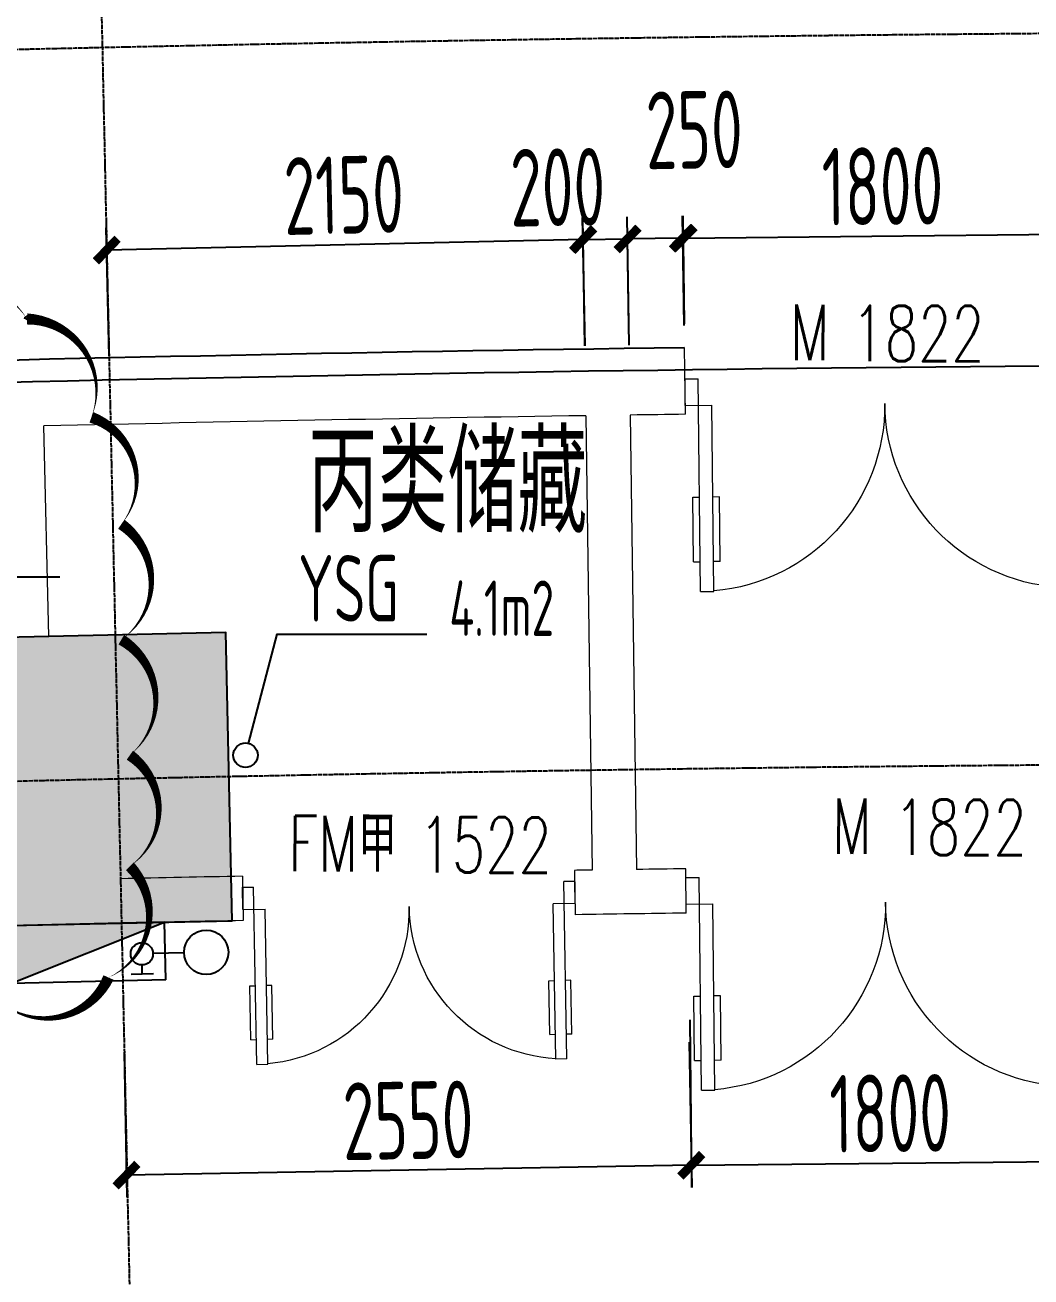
# Model space of a CAD drawing. Header units: millimetres. Extents: x 11515858 to 24947533, y -12764720 to -6305528.
# Drawn here: x 11771709 to 11776249, y -6395697 to -6390050 of the extents above; entities that cross this region are included whole.
import ezdxf
from ezdxf.enums import TextEntityAlignment as Align

# ---------------------------------------------------------------- set-up
doc = ezdxf.new("R2010")
doc.units = ezdxf.units.MM
doc.header["$LTSCALE"] = 10
for name, pattern in [('A2-RG-AXIS$0$CENTER', [2, 1.25, -0.25, 0.25, -0.25]), ('A2-RG-AXIS$0$DOTE', [2.4200000000000004, 2, -0.2, 0.02, -0.2]), ('A2-RI-F3$0$HIDDEN', [0.375, 0.25, -0.125])]:
    doc.linetypes.add(name, pattern=pattern)
for name, color, linetype in [('A2-RB-F3$0$$34$A-DIMS-100', 1, 'Continuous'), ('A2-RD-F3$0$an-door', 2, 'Continuous'), ('A2-RG-AXIS$0$A-GRID', 1, 'A2-RG-AXIS$0$CENTER'), ('A2-RI-F3$0$$2$A-SYMB', 4, 'Continuous'), ('A2-RI-F3$0$0P-FE-FH-P', 41, 'A2-RI-F3$0$YJdef_FE-FH_LINE_F'), ('A2-RI-F3$0$0P-FE-FH-V', 141, 'Continuous'), ('A2-RI-F3$0$0P-FE-HY', 141, 'Continuous'), ('A2-RI-F3$0$A-ROOF-DRAN', 175, 'Continuous'), ('A2-RI-F3$0$A-SYMB-AREA', 4, 'Continuous'), ('A2-RI-F3$0$A-SYMB-DOOR', 4, 'Continuous'), ('A2-RI-F3$0$A-SYMB-NAME', 4, 'Continuous'), ('A2-RI-F3$0$an-door', 2, 'Continuous'), ('A2-RI-F3$0$WINDOW_TEXT', 7, 'Continuous'), ('A2-RS-F3$0$A-HATH-GRAY', 8, 'Continuous'), ('A2-RS-F3$0$A-WALL-CONC', 6, 'Continuous')]:
    doc.layers.add(name, color=color, linetype=linetype)
doc.layers.add('A2-RD-F3$0$A-X-AREA', color=6, linetype='Continuous', plot=False)
for name, color, linetype, lineweight in [('A2-RD-F3$0$ECADI-PARCEL NAMES', 2, 'Continuous', 9), ('A2-RI-F3$0$A-DOOR', 32, 'Continuous', 5), ('A2-RI-F3$0$A-WALL', 7, 'Continuous', 5), ('A2-RI-F3$0$ECADI-PARCEL NAMES', 2, 'Continuous', 9)]:
    doc.layers.add(name, color=color, linetype=linetype, lineweight=lineweight)
doc.styles.add('A2-RB-F3$0$$0$XD2008', font='hzs.shx', dxfattribs={"width": 0.7, "bigfont": 'hztxt.shx'})
doc.styles.add('A2-RI-F3$0$$0$XD2008', font='hzs.shx', dxfattribs={"width": 0.7, "bigfont": 'hztxt.shx'})
doc.styles.add('A2-RI-F3$0$ECADI', font='hzs.shx', dxfattribs={"width": 0.7, "bigfont": 'hztxt.shx'})
doc.styles.add('A2-RI-F3$0$ECADI-TXT', font='simplex.shx', dxfattribs={"bigfont": 'hztxt.shx'})
doc.styles.add('A2-RI-F3$0$hz1', font='hzs.shx', dxfattribs={"width": 0.75, "bigfont": 'hztxt.shx'})
doc.styles.add('A2-RI-F3$0$SIMPLEX', font='simplex.shx', dxfattribs={"width": 0.7})
doc.linetypes.add('A2-RI-F3$0$YJdef_FE-FH_LINE_F', pattern='A,4,-0.2,["F",A2-RI-F3$0$hz1,S=0.2,R=0,X=-0.1,Y=-0.1],-0.1', length=4.3)
doc.dimstyles.new('A2-RB-F3$0$$0$XD100$0', dxfattribs={"dimscale": 100, "dimtxt": 3.5, "dimasz": 1, "dimexe": 1, "dimexo": 2, "dimgap": 0.5, "dimtad": 1, "dimdec": 0, "dimdsep": 46, "dimtxsty": 'A2-RB-F3$0$$0$XD2008', "dimblk1": 'A2-RB-F3$0$$20$_ArchTick', "dimblk2": 'A2-RB-F3$0$$20$_ArchTick', "dimsah": 1, "dimcen": 2.5, "dimclrt": 4, "dimaunit": 1, "dimadec": 0, "dimazin": 0, "dimtfac": 1, "dimtdec": 0, "dimtix": 1, "dimtmove": 2, "dimatfit": 3, "dimfxl": 0, "dimtolj": 1, "dimtzin": 0, "dimarcsym": 0})

# ---------------------------------------------------------------- blocks, each defined once
blk = doc.blocks.new('A2-RG-AXIS')
at = {"layer": 'A2-RG-AXIS$0$A-GRID', "linetype": 'A2-RG-AXIS$0$DOTE'}
blk.add_line((11771570.21532457, -6367957.298179173), (11772452.38437134, -6408147.604164514), dxfattribs=at)
for radius, end in [(313399.9999999902, 95.40764402400131), (308699.9999999902, 95.4076440106419), (304099.9999999902, 95.40764399720393), (300799.9999999902, 95.40764398384447)]:
    blk.add_arc((11778730.70926435, -6694178.721949182), radius, 75.58928463849298, end, dxfattribs=at)
blk = doc.blocks.new('A2-RB-F3$0$$20$_ArchTick')
at = {"color": 0, "linetype": 'ByBlock', "const_width": 0.4}
blk.add_lwpolyline([(-0.5, -0.5), (0.5, 0.5)], dxfattribs=at)
blk = doc.blocks.new('*D1104')
at = {"layer": 'A2-RB-F3$0$$34$A-DIMS-100', "color": 0, "lineweight": -2, "transparency": 16777216}
for p, q in [((11776485.02782081, -6391378.695702717), (11776479.97480719, -6390892.378072176)), ((11774684.82941527, -6391397.400406199), (11774679.77640164, -6390911.082775658)), ((11774680.81538123, -6391011.077378119), (11776481.01378677, -6390992.372674637))]:
    blk.add_line(p, q, dxfattribs=at)
at = {"layer": 'Defpoints', "color": 0, "transparency": 16777216}
for p in [(11776481.01378677, -6390992.372674637), (11774686.90737444, -6391597.389611122), (11776487.10577998, -6391578.68490764)]:
    blk.add_point(p, dxfattribs=at)
at = {"layer": 'A2-RB-F3$0$$34$A-DIMS-100', "color": 0, "lineweight": -2, "transparency": 16777216, "xscale": 100, "yscale": 100, "zscale": 100}
for p, rotation in [((11774680.81538123, -6391011.077378119), 180.5953021616936), ((11776481.01378677, -6390992.372674637), 0.5953021616935726)]:
    blk.add_blockref('A2-RB-F3$0$$20$_ArchTick', p, dxfattribs=dict(at, rotation=rotation))
at = {"layer": 'A2-RB-F3$0$$34$A-DIMS-100', "color": 4, "transparency": 16777216, "insert": (11775578.57687994, -6390776.73717084), "char_height": 350, "attachment_point": 5, "rotation": 0.5953021616935724, "style": 'A2-RB-F3$0$$0$XD2008'}
blk.add_mtext('\\A1;1800', dxfattribs=at)
blk = doc.blocks.new('*D1107')
at = {"layer": 'A2-RB-F3$0$$34$A-DIMS-100', "color": 0, "lineweight": -2, "transparency": 16777216}
for p, q in [((11774708.94507745, -6394537.925743606), (11774716.79479109, -6395293.406416246)), ((11776508.44561996, -6394519.228291158), (11776516.2953336, -6395274.708963798)), ((11774715.7558115, -6395193.411813784), (11776515.25635402, -6395174.714361337))]:
    blk.add_line(p, q, dxfattribs=at)
at = {"layer": 'Defpoints', "color": 0, "transparency": 16777216}
for p in [(11774706.86711828, -6394337.936538683), (11776506.36766079, -6394319.239086235), (11776515.25635402, -6395174.714361337)]:
    blk.add_point(p, dxfattribs=at)
at = {"layer": 'A2-RB-F3$0$$34$A-DIMS-100', "color": 0, "lineweight": -2, "transparency": 16777216, "xscale": 100, "yscale": 100, "zscale": 100}
for p, rotation in [((11774715.7558115, -6395193.411813784), 180.5953021620515), ((11776515.25635402, -6395174.714361337), 0.5953021620514486)]:
    blk.add_blockref('A2-RB-F3$0$$20$_ArchTick', p, dxfattribs=dict(at, rotation=rotation))
at = {"layer": 'A2-RB-F3$0$$34$A-DIMS-100', "color": 4, "transparency": 16777216, "insert": (11775613.1683787, -6394959.075232023), "char_height": 350, "attachment_point": 5, "rotation": 0.5953021620514486, "style": 'A2-RB-F3$0$$0$XD2008'}
blk.add_mtext('\\A1;1800', dxfattribs=at)
blk = doc.blocks.new('*D1108')
at = {"layer": 'A2-RB-F3$0$$34$A-DIMS-100', "color": 0, "lineweight": -2, "transparency": 16777216}
for p, q in [((11774706.02622778, -6394637.997322546), (11774717.50731265, -6395293.39647356)), ((11772156.80114834, -6394682.653879461), (11772168.28223321, -6395338.053030476)), ((11774715.7558115, -6395193.411813518), (11772166.53073206, -6395238.068370434))]:
    blk.add_line(p, q, dxfattribs=at)
at = {"layer": 'Defpoints', "color": 0, "transparency": 16777216}
for p in [(11774702.52322548, -6394438.028002462), (11772153.29814604, -6394482.684559377), (11772166.53073206, -6395238.068370434)]:
    blk.add_point(p, dxfattribs=at)
at = {"layer": 'A2-RB-F3$0$$34$A-DIMS-100', "color": 0, "lineweight": -2, "transparency": 16777216, "xscale": 100, "yscale": 100, "zscale": 100}
for p, rotation in [((11774715.7558115, -6395193.411813518), 1.003587555041596), ((11772166.53073206, -6395238.068370434), 181.0035875550416)]:
    blk.add_blockref('A2-RB-F3$0$$20$_ArchTick', p, dxfattribs=dict(at, rotation=rotation))
at = {"layer": 'A2-RB-F3$0$$34$A-DIMS-100', "color": 4, "transparency": 16777216, "insert": (11773437.20239419, -6394990.774606882), "char_height": 350, "attachment_point": 5, "rotation": 1.003587555041599, "style": 'A2-RB-F3$0$$0$XD2008'}
blk.add_mtext('\\A1;2550', dxfattribs=at)
blk = doc.blocks.new('*D1043')
at = {"layer": 'A2-RB-F3$0$$34$A-DIMS-100', "color": 0, "lineweight": -2, "transparency": 16777216}
for p, q in [((11774234.99696311, -6391496.635455036), (11774226.58883837, -6390917.663339959)), ((11774434.97588707, -6391493.731260353), (11774426.56776232, -6390914.759145276)), ((11774228.04093563, -6391017.652796471), (11774428.01985959, -6391014.748601788))]:
    blk.add_line(p, q, dxfattribs=at)
at = {"layer": 'Defpoints', "color": 0, "transparency": 16777216}
for p in [(11774428.01985959, -6391014.748601788), (11774237.90115763, -6391696.61436806), (11774437.88008159, -6391693.710173377)]:
    blk.add_point(p, dxfattribs=at)
at = {"layer": 'A2-RB-F3$0$$34$A-DIMS-100', "color": 0, "lineweight": -2, "transparency": 16777216, "xscale": 100, "yscale": 100, "zscale": 100}
for p, rotation in [((11774228.04093563, -6391017.652796471), 180.832019687069), ((11774428.01985959, -6391014.748601788), 0.8320196870689874)]:
    blk.add_blockref('A2-RB-F3$0$$20$_ArchTick', p, dxfattribs=dict(at, rotation=rotation))
at = {"layer": 'A2-RB-F3$0$$34$A-DIMS-100', "color": 4, "transparency": 16777216, "insert": (11774112.40753839, -6390781.371497976), "char_height": 350, "attachment_point": 5, "rotation": 0.8320196870689872, "style": 'A2-RB-F3$0$$0$XD2008'}
blk.add_mtext('\\A1;200', dxfattribs=at)
blk = doc.blocks.new('*D1044')
at = {"layer": 'A2-RB-F3$0$$34$A-DIMS-100', "color": 0, "lineweight": -2, "transparency": 16777216}
for p, q in [((11774433.75115161, -6391409.397630723), (11774426.56776232, -6390914.759145024)), ((11774683.47024979, -6391405.771084173), (11774676.2868605, -6390911.132598473)), ((11774677.73895777, -6391011.122054985), (11774428.01985958, -6391014.748601536))]:
    blk.add_line(p, q, dxfattribs=at)
at = {"layer": 'Defpoints', "color": 0, "transparency": 16777216}
for p in [(11774428.01985958, -6391014.748601536), (11774436.65534613, -6391609.376543747), (11774686.37444431, -6391605.749997197)]:
    blk.add_point(p, dxfattribs=at)
at = {"layer": 'A2-RB-F3$0$$34$A-DIMS-100', "color": 0, "lineweight": -2, "transparency": 16777216, "xscale": 100, "yscale": 100, "zscale": 100}
for p, rotation in [((11774428.01985958, -6391014.748601536), 180.8320196869571), ((11774677.73895777, -6391011.122054985), 0.8320196869571195)]:
    blk.add_blockref('A2-RB-F3$0$$20$_ArchTick', p, dxfattribs=dict(at, rotation=rotation))
at = {"layer": 'A2-RB-F3$0$$34$A-DIMS-100', "color": 4, "transparency": 16777216, "insert": (11774728.80303988, -6390522.419345294), "char_height": 350, "attachment_point": 5, "rotation": 0.8320196869570825, "style": 'A2-RB-F3$0$$0$XD2008'}
blk.add_mtext('\\A1;250', dxfattribs=at)
blk = doc.blocks.new('*D1045')
at = {"layer": 'A2-RB-F3$0$$34$A-DIMS-100', "color": 0, "lineweight": -2, "transparency": 16777216}
for p, q in [((11774237.49802645, -6391496.52374803), (11774224.77803052, -6390917.649037009)), ((11772087.92854415, -6391543.757656396), (11772075.20854823, -6390964.882945376)), ((11774226.9748662, -6391017.624903662), (11772077.4053839, -6391064.858812029))]:
    blk.add_line(p, q, dxfattribs=at)
at = {"layer": 'Defpoints', "color": 0, "transparency": 16777216}
for p in [(11772077.4053839, -6391064.858812029), (11772092.3222155, -6391743.709389701), (11774241.8916978, -6391696.475481335)]:
    blk.add_point(p, dxfattribs=at)
at = {"layer": 'A2-RB-F3$0$$34$A-DIMS-100', "color": 0, "lineweight": -2, "transparency": 16777216, "xscale": 100, "yscale": 100, "zscale": 100}
for p, rotation in [((11774226.9748662, -6391017.624903662), 1.25879538932681), ((11772077.4053839, -6391064.858812029), 181.2587953893269)]:
    blk.add_blockref('A2-RB-F3$0$$20$_ArchTick', p, dxfattribs=dict(at, rotation=rotation))
at = {"layer": 'A2-RB-F3$0$$34$A-DIMS-100', "color": 4, "transparency": 16777216, "insert": (11773147.24724478, -6390816.296157876), "char_height": 350, "attachment_point": 5, "rotation": 1.2587953893268302, "style": 'A2-RB-F3$0$$0$XD2008'}
blk.add_mtext('\\A1;2150', dxfattribs=at)
blk = doc.blocks.new('A2-RD-F3')
at = {"layer": 'A2-RD-F3$0$A-X-AREA'}
blk.add_lwpolyline([(11759454.25871816, -6378717.122139738, -0.01689889859215305), (11780770.88591494, -6378135.862681612), (11780679.81105563, -6391584.999274371, 0.01658264848872736), (11760620.85450515, -6392121.122871466, 0.01658264848872736)], format="xyb", dxfattribs=at)
at = {"layer": 'A2-RD-F3$0$an-door'}
blk.add_arc((11778730.70926435, -6694178.721949163), 302699.9999999698, 90.76579714309655, 92.41943344721868, dxfattribs=at)
at = {"layer": 'A2-RD-F3$0$ECADI-PARCEL NAMES'}
blk.add_line((11774686.37444431, -6391605.749997197), (11774685.03791595, -6391505.758929136), dxfattribs=at)
blk = doc.blocks.new('A2-RI-F3$0$$DorLib2D$00000011')
for p, q in [((-0.4666666602065561, 0.4708801651422903), (-0.4666666602065561, -0.06245316819156699)), ((-0.4666666602065561, 0.4708801651422903), (-0.4333333268731963, 0.4708801651422903)), ((-0.4333333268731963, 0.4708801651422903), (-0.4333333268731963, 0.004213498475152733)), ((0.4333333397943449, 0.4708801651422903), (0.4333333397943449, 0.004213498475152733)), ((0.4666666731277047, 0.4708801651422903), (0.4333333397943449, 0.4708801651422903)), ((0.4666666731277047, 0.4708801651422903), (0.4666666731277047, -0.06245316819156699)), ((-0.483333326873236, 0.3962051976975829), (-0.4666666602065561, 0.3962051976975829)), ((-0.4166666602065021, 0.3962051976975829), (-0.4333333268731963, 0.3962051976975829)), ((0.4166666731276649, 0.3962051976975829), (0.4333333397943449, 0.3962051976975829)), ((0.4833333397943989, 0.3962051976975829), (0.4666666731277047, 0.3962051976975829)), ((-0.483333326873236, 0.2345635206386163), (-0.4666666602065561, 0.2345635206386163)), ((-0.4166666602065021, 0.2345635206386163), (-0.4333333268731963, 0.2345635206386163)), ((0.4166666731276649, 0.2345635206386163), (0.4333333397943449, 0.2345635206386163)), ((0.4833333397943846, 0.2345635206386163), (0.4666666731277047, 0.2345635206386163)), ((-0.4999999935399302, 0.004213498475152733), (-0.4333333268731963, 0.004213498475152733)), ((-0.499999993539916, 0.004213498475181154), (-0.4999999935399302, -0.06245316819156699)), ((0.5000000064610788, 0.004213498475152733), (0.4333333397943449, 0.004213498475152733)), ((0.5000000064610788, 0.004213498475181154), (0.5000000064610788, -0.06245316819156699)), ((-0.4999999935399302, -0.06245316819156699), (-0.4666666602065561, -0.06245316819156699)), ((0.5000000064610788, -0.06245316819156699), (0.4666666731277047, -0.06245316819156699))]:
    blk.add_line(p, q)
at = {"lineweight": 13}
for p, q in [((-0.483333326873236, 0.3962051976975829), (-0.483333326873236, 0.2345635206386163)), ((-0.4166666602065021, 0.3962051976975829), (-0.4166666602065021, 0.2345635206386163)), ((0.4166666731276649, 0.3962051976975829), (0.4166666731276649, 0.2345635206386163)), ((0.4833333397943989, 0.3962051976975829), (0.4833333397943846, 0.2345635206386163))]:
    blk.add_line(p, q, dxfattribs=at)
for centre, start, end in [((-0.4666666602065561, 0.004213498475152733), 0, 85.90395624167282), ((0.4666666731277047, 0.004213498475152733), 94.09604375832718, 180)]:
    blk.add_arc(centre, 0.4666666666671333, start, end, dxfattribs=at)
blk = doc.blocks.new('A2-RI-F3$0$door-doublewing')
at = {"layer": 'A2-RI-F3$0$A-DOOR', "color": 4, "xscale": -0.9999999999999998, "rotation": 180}
blk.add_blockref('A2-RI-F3$0$$DorLib2D$00000011', (-6.460084023274248e-09, -0.02911983485822134), dxfattribs=at)
at = {"layer": 'A2-RI-F3$0$WINDOW_TEXT', "style": 'A2-RI-F3$0$SIMPLEX', "flags": 9}
blk.add_attdef('A', text='', height=0.9999999999999998, dxfattribs=at).set_placement((0, 1.5), align=Align.MIDDLE)
blk = doc.blocks.new('A2-RI-F3$0$ECADI-TAG-DOOR')
blk = doc.blocks.new('A2-RI-F3$0$A$C6F954C98')
at = {"extrusion": (0, 0, -1)}
blk.add_hatch(color=256, dxfattribs=at).paths.add_polyline_path([(-260.0000000090003, 699.9999999967113), (-2.842170943040401e-14, 0), (-9.014911483973265e-09, 700.0000000000581)])
for p, q in [((260.0000000090004, 699.9999999967113), (9.014911483973265e-09, 700.0000000000582)), ((0, 0), (9.014911483973265e-09, 700.0000000000582)), ((260.0000000090004, 699.9999999967113), (0, 0)), ((260, -3.346940502524376e-09), (260.0000000090004, 699.9999999967113)), ((230.6886803313682, 155.9033522173413, -1.266996079313821e-09), (230.68866480828, 55.90335221734131, -1.761503192563357e-09)), ((230.6886725698132, 105.9033522173413, -1.514249635938589e-09), (190.6886725698059, 105.9033584265853, -1.515010852889683e-09)), ((260, -3.346940502524376e-09), (0, 0))]:
    blk.add_line(p, q, dxfattribs=at)
blk.add_circle((-140.6886725698132, 105.9033661881112, -1.522564945677262e-06), 49.99999999999999, dxfattribs=at)
blk = doc.blocks.new('A2-RI-F3$0$5erhfh')
at = {"layer": 'A2-RI-F3$0$A-SYMB-AREA', "style": 'A2-RI-F3$0$ECADI', "width": 0.7}
blk.add_attdef('340M2', text='', height=2.5, dxfattribs=at).set_placement((0, 1.25), align=Align.MIDDLE_LEFT)
at = {"layer": 'A2-RI-F3$0$A-SYMB-NAME', "style": 'A2-RI-F3$0$ECADI', "width": 0.7}
blk.add_attdef('CHINESENAME', (-12.29193252821193, 3.0875), '', height=4.5, dxfattribs=at)
blk = doc.blocks.new('A2-RI-F3$0$$2$ECADI-TAG-HGHT（国标）')
at = {"color": 1}
blk.add_line((-2.121320343547268, 2.12132034356182), (11.76789873224334, 2.12132034356182), dxfattribs=at)
at = {"color": 1, "const_width": 0.5}
blk.add_lwpolyline([(-2.121320343547268, 2.12132034356182), (0, 0), (2.12132034356182, 2.12132034356182)], dxfattribs=at)
at = {"style": 'A2-RI-F3$0$$0$XD2008', "width": 0.7}
blk.add_attdef('FL', text='', height=3, dxfattribs=at).set_placement((-2.68878502388543, 2.967328765218554), align=Align.RIGHT)
for tag, p in [('F.F.L.', (2.283611041901167, 2.967328765218554)), ('T.O.S.', (2.283611041901167, -1.104423031574697))]:
    blk.add_attdef(tag, p, '', height=3, dxfattribs=at)
blk = doc.blocks.new('A2-RI-F3$0$ysg')
at = {"layer": 'A2-RI-F3$0$A-ROOF-DRAN'}
blk.add_lwpolyline([(21368.2962765526, -21249.97138849646), (21496.95860859379, -20756.78900779225), (22173.066870749, -20756.78900779225)], dxfattribs=at)
blk.add_circle((21354.41246006824, -21303.19017878547), 55, dxfattribs=at)
ref = blk.add_blockref('A2-RI-F3$0$5erhfh', (22821.38979568332, -21008.99993765075), dxfattribs=dict(at, xscale=100, yscale=100, zscale=100))
ref.add_attrib('CHINESENAME', 'YSG', (21592.19654288143, -20700.24993753154), dxfattribs={"layer": 'A2-RI-F3$0$A-SYMB-NAME', "height": 300, "style": 'A2-RI-F3$0$ECADI', "width": 0.7})
blk = doc.blocks.new('A2-RI-F3')
at = {"layer": 'A2-RI-F3$0$0P-FE-FH-P'}
blk.add_line((11772426.62614758, -6394235.130259322, 1.522564945677262e-06), (11772285.94785275, -6394238.487155475, 1.522564945677262e-06), dxfattribs=at)
at = {"layer": 'A2-RI-F3$0$0P-FE-FH-V'}
blk.add_circle((11772526.59768946, -6394232.744716587, 1.522564945677262e-06), 99.99999999999994, dxfattribs=at)
at = {"layer": 'A2-RI-F3$0$A-WALL'}
for p, q in [((11774689.04726598, -6391805.732136462), (11774686.3742091, -6391605.750000343)), ((11771815.6011112, -6392807.56576594), (11771793.18986686, -6391858.311085826)), ((11774239.57792184, -6391812.074087258), (11774268.66808187, -6393861.86812898)), ((11774439.5568458, -6391809.169892576), (11774468.64699942, -6393858.963482929)), ((11772689.56447532, -6393889.482931834), (11772692.52198876, -6394089.463903504)), ((11772689.56447532, -6393889.482931834), (11772692.52198876, -6394089.463903504)), ((11774189.33769342, -6393863.057282427), (11774192.29516504, -6394063.03542573)), ((11774189.33769342, -6393863.057282426), (11774192.29516504, -6394063.035425729)), ((11774693.27736502, -6394055.877694305), (11774690.59974809, -6393855.895618788))]:
    blk.add_line(p, q, dxfattribs=at)
for radius, start, end in [(302599.9999999698, 90.76579714309656, 92.41943344721868), (302399.9999999698, 90.85096666786018, 91.3145683118307), (302399.9999999698, 90.76579714309656, 90.81307262428345), (300349.9999999704, 91.15250688409307, 91.25742879920013), (300349.9999999704, 90.85122534641263, 90.86636037916064), (300349.9999999704, 90.77072812915034, 90.81307262428345), (300149.9999999704, 90.7707305831504, 90.86637309036443), (300149.9999999704, 91.15271026622376, 91.25742879920011)]:
    blk.add_arc((11778730.70926435, -6694178.721949165), radius, start, end, dxfattribs=at)
at = {"layer": 'A2-RI-F3$0$an-door'}
blk.add_arc((11778730.70926435, -6694178.721949163), 302699.9999999698, 90.76579714309656, 92.41943344721868, dxfattribs=at)
at = {"layer": 'A2-RI-F3$0$ECADI-PARCEL NAMES'}
blk.add_line((11774686.37444431, -6391605.749997197), (11774685.03791595, -6391505.758929136), dxfattribs=at)
at = {"layer": 'Defpoints', "color": 3}
blk.add_lwpolyline([(11771583.43621388, -6394442.880015397, 0, 50, 0.52056705), (11772085.46646877, -6394346.423485843, 0, 50, 0.52056705), (11772085.46646877, -6394346.423485843, 0, 50, 0.52056705), (11772182.01131857, -6393844.842361825, 0, 50, 0.52056705), (11772182.01131857, -6393844.842361825, 0, 50, 0.52056705), (11772182.01131857, -6393343.261237808, 0, 50, 0.52056705), (11772182.01131857, -6393343.261237808, 0, 50, 0.52056705), (11772143.39436668, -6392822.386759207, 0, 50, 0.52056705), (11772143.39436668, -6392822.386759207, 0, 50, 0.52056705), (11772143.39436668, -6392301.514841448, 0, 50, 0.52056705), (11772143.39436668, -6392301.514841448, 0, 50, 0.52056705), (11772008.23256498, -6391819.224511172, 0, 50, 0.52056705), (11772008.23256498, -6391819.224511173, 0, 50, 0.52056705), (11771718.59801558, -6391375.518329219, 0, 50, 0.52056705), (11771718.59801558, -6391375.518329217, 0, 50, 0.52056705), (11771158.63986277, -6391356.227535478, 0, 50, 0.52056705)], format="xyseb", dxfattribs=at)
at = {"linetype": 'A2-RI-F3$0$HIDDEN', "ltscale": 3}
blk.add_blockref('A2-RG-AXIS', (0, 0), dxfattribs=at)
blk.add_blockref('A2-RI-F3$0$ysg', (11751349.27291025, -6372040.322830725))
ref = blk.add_blockref('A2-RI-F3$0$5erhfh', (11774738.32128943, -6392744.137289515), dxfattribs=dict(xscale=100, yscale=100, zscale=100))
ref.add_attrib('340M2', '4.1m2', (11773623.77207102, -6392805.537619105), dxfattribs={"layer": 'A2-RI-F3$0$A-SYMB-AREA', "height": 250, "style": 'A2-RI-F3$0$ECADI', "width": 0.7})
ref.add_attrib('CHINESENAME', '丙类储藏', (11772986.08046464, -6392339.442198656), dxfattribs={"layer": 'A2-RI-F3$0$A-SYMB-NAME', "height": 450, "style": 'A2-RI-F3$0$ECADI', "width": 0.7})
at = {"layer": 'A2-RI-F3$0$$2$A-SYMB'}
ref = blk.add_blockref('A2-RI-F3$0$$2$ECADI-TAG-HGHT（国标）', (11770688.41001386, -6392750.808825864), dxfattribs=dict(at, xscale=100, yscale=100, zscale=100))
ref.add_attrib('F.F.L.', '9.900', (11770826.03805306, -6392454.075949342), dxfattribs={"layer": '0', "height": 300, "style": 'A2-RI-F3$0$$0$XD2008', "width": 0.6999999999999998})
ref.add_attrib('T.O.S.', '9.700', (11770835.26938538, -6392861.251129023), dxfattribs={"layer": '0', "height": 300, "style": 'A2-RI-F3$0$$0$XD2008', "width": 0.6999999999999998})
ref.add_attrib('FL', 'F3', dxfattribs={"layer": '0', "height": 300, "style": 'A2-RI-F3$0$$0$XD2008', "width": 0.6999999999999998}).set_placement((11770557.07358395, -6392453.317335151), align=Align.RIGHT)
at = {"layer": 'A2-RI-F3$0$0P-FE-HY', "xscale": -0.9999999999999998, "rotation": 91.36694497660125}
blk.add_blockref('A2-RI-F3$0$A$C6F954C98', (11772338.47912149, -6394096.504921567), dxfattribs=at)
at = {"layer": 'A2-RI-F3$0$A-DOOR'}
for p, xscale, yscale, zscale, rotation in [((11775587.95772093, -6391696.387181153), 1799.999999997617, 1799.999999997617, 1799.999999997617, 0.5953021608584258), ((11775591.88999465, -6393946.537031131), 1799.999999997888, 1799.999999997888, 1799.999999997888, 0.5953021616884387), ((11773440.92682566, -6393976.259938824), 1499.999999998877, 1499.999999998877, 1499.999999998877, 1.00948765494618)]:
    blk.add_blockref('A2-RI-F3$0$door-doublewing', p, dxfattribs=dict(at, xscale=xscale, yscale=yscale, zscale=zscale, rotation=rotation))
at = {"layer": 'A2-RI-F3$0$A-SYMB-DOOR'}
ref = blk.add_blockref('A2-RI-F3$0$ECADI-TAG-DOOR', (11775568.50263749, -6392290.158901145), dxfattribs=dict(at, xscale=99.99999999928889, yscale=99.99999999928889, zscale=99.99999999928889, rotation=359.8772639328483))
ref.add_attrib('门窗主编号1', 'M', dxfattribs={"height": 250.0000000002098, "rotation": 359.8772638313302, "style": 'A2-RI-F3$0$ECADI-TXT', "width": 0.6999999999999982}).set_placement((11775340.08448898, -6391561.238372052), align=Align.RIGHT)
ref.add_attrib('门窗主编号2', '1822', (11775439.00038035, -6391565.673677888, 333.3333333332655), dxfattribs={"height": 250.0000000002098, "rotation": 359.8772638313302, "style": 'A2-RI-F3$0$ECADI-TXT', "width": 0.6999999999999982})
ref = blk.add_blockref('A2-RI-F3$0$ECADI-TAG-DOOR', (11775758.84241472, -6394518.033463934), dxfattribs=dict(at, xscale=99.99999999928889, yscale=99.99999999928889, zscale=99.99999999928889, rotation=359.8772639328483))
ref.add_attrib('门窗主编号1', 'M', dxfattribs={"height": 250.0000000002098, "rotation": 359.8772638313302, "style": 'A2-RI-F3$0$ECADI-TXT', "width": 0.6999999999999982}).set_placement((11775530.4242662, -6393789.112934841), align=Align.RIGHT)
ref.add_attrib('门窗主编号2', '1822', (11775629.34015757, -6393793.548240677, 333.3333333332655), dxfattribs={"height": 250.0000000002098, "rotation": 359.8772638313302, "style": 'A2-RI-F3$0$ECADI-TXT', "width": 0.6999999999999982})
ref = blk.add_blockref('A2-RI-F3$0$ECADI-TAG-DOOR', (11773615.11709152, -6394597.358061706, -333.3333333332655), dxfattribs=dict(at, xscale=99.99999999928889, yscale=99.99999999928889, zscale=99.99999999928889, rotation=359.8772639328483))
ref.add_attrib('门窗主编号1', 'FM甲', dxfattribs={"height": 250.0000000002098, "rotation": 359.8772638313302, "style": 'A2-RI-F3$0$ECADI-TXT', "width": 0.6999999999999982}).set_placement((11773386.69894301, -6393868.437532613, -333.3333333332655), align=Align.RIGHT)
ref.add_attrib('门窗主编号2', '1522', (11773485.61483438, -6393872.872838449), dxfattribs={"height": 250.0000000002098, "rotation": 359.8772638313302, "style": 'A2-RI-F3$0$ECADI-TXT', "width": 0.6999999999999982})
blk = doc.blocks.new('A2-RS-F3')
at = {"layer": 'A2-RS-F3$0$A-HATH-GRAY', "ltscale": 3}
h = blk.add_hatch(color=256, dxfattribs=at)
h.paths.add_polyline_path([(11780370.89755086, -6378132.782792893), (11781370.87417263, -6378139.55443527), (11781379.67800279, -6376839.580863897), (11780379.70138101, -6376832.809221519)])
h.paths.add_polyline_path([(11771295.27564643, -6378216.197546514), (11772295.03483666, -6378194.253035512), (11772266.5069368, -6376894.564468444), (11771266.73910292, -6376916.115187177)])
h.paths.add_polyline_path([(11789445.17112454, -6378310.198236045), (11790444.54168875, -6378345.673232787), (11790490.65924199, -6377046.489880169), (11789491.30265092, -6377010.621244233)])
h.paths.add_polyline_path([(11794061.0047061, -6377995.566527516), (11794659.76819639, -6378034.064633409), (11794711.10463453, -6377235.625744862), (11794112.34099576, -6377197.127629422)])
h.paths.add_polyline_path([(11762225.78675684, -6378559.980374771), (11763224.50359892, -6378509.337805177), (11763158.64822897, -6377210.610911016), (11762159.93138714, -6377261.253480596)])
h.paths.add_polyline_path([(11756037.94498854, -6378647.01814434), (11756835.42480313, -6378583.579123507), (11756756.11594025, -6377586.650439977), (11755958.63612566, -6377650.089460809)])
h.paths.add_polyline_path([(11801644.36177372, -6378461.795606661), (11802243.12541249, -6378500.293722101), (11802294.45800298, -6377701.854586166), (11801695.69264424, -6377663.356360138)])
h.paths.add_polyline_path([(11751541.31840326, -6379498.702455024), (11752338.78286353, -6379435.26465562), (11752219.84924088, -6377939.956459403), (11751422.36767903, -6378003.395619228)])
h.paths.add_polyline_path([(11807663.938267, -6379405.663604804), (11808460.48668476, -6379479.897142787), (11808571.83602485, -6378285.07346441), (11807775.31205818, -6378210.58898552)])
h.paths.add_polyline_path([(11816584.79090101, -6380403.180904732), (11817577.33728926, -6380525.051795942), (11817735.76549338, -6379234.740036699), (11816743.21910513, -6379112.869145487)])
h.paths.add_polyline_path([(11825579.43333334, -6381618.61778286), (11826568.15095204, -6381768.411835417), (11826762.88505011, -6380483.080985126), (11825774.1674314, -6380333.286932572)])
h.paths.add_polyline_path([(11793833.19719825, -6381538.642010352), (11794431.96253365, -6381577.140599572), (11794483.29897179, -6380778.701711025), (11793884.53533302, -6380740.203595584)])
h.paths.add_polyline_path([(11801416.57157933, -6382004.630992735), (11802015.33521809, -6382043.129108172), (11802066.67260773, -6381244.675421046), (11801467.90709214, -6381206.179634506)])
h.paths.add_polyline_path([(11834536.38714455, -6383084.909703042), (11835520.39295434, -6383263.035534266), (11835751.95442764, -6381983.822661661), (11834767.94861785, -6381805.696830438)])
h.paths.add_polyline_path([(11843441.66666962, -6384836.765730232), (11844420.1516999, -6385043.070307644), (11844688.34843555, -6383771.036819221), (11843709.86340527, -6383564.73224181)])
h.paths.add_polyline_path([(11849706.83636043, -6386047.736931622), (11850486.43372208, -6386227.435516321), (11850720.76188103, -6385255.226828801), (11849941.16451938, -6385075.5282441)])
h.paths.add_polyline_path([(11756683.39986626, -6386771.73012858), (11757480.73275718, -6386706.432825881), (11757402.3493593, -6385711.295398135), (11756604.86865006, -6385774.734490136)])
h.paths.add_polyline_path([(11752167.79794693, -6387373.911853275), (11752965.26716919, -6387310.473653751), (11752846.31887602, -6385815.197344893), (11752048.83909802, -6385878.636362814)])
h.paths.add_polyline_path([(11854131.93342455, -6387106.544216941), (11854911.53078619, -6387286.24280164), (11855145.85894511, -6386314.034114113), (11854366.2615835, -6386134.335529419)])
h.paths.add_polyline_path([(11793236.40739371, -6390820.55180971), (11793835.1729093, -6390859.047596249), (11793886.50367045, -6390060.697002236), (11793287.73815487, -6390022.201215696)])
h.paths.add_polyline_path([(11800819.82429774, -6391285.87943023), (11801418.58965648, -6391324.377656254), (11801469.92437464, -6390525.938657123), (11800871.16073588, -6390487.440541684)])
h.paths.add_polyline_path([(11847832.22910198, -6393825.331696717), (11848611.82641846, -6394005.030468771), (11848846.15462257, -6393032.821593896), (11848066.55726093, -6392853.123009195)])
h.paths.add_polyline_path([(11780263.22846494, -6394032.416479454), (11781263.20557429, -6394039.182631473), (11781272.00815791, -6392739.216306193), (11780272.03428096, -6392732.050787436)])
h.paths.add_polyline_path([(11771644.19337135, -6394112.368671072), (11772643.95256158, -6394090.42416007), (11772615.42466172, -6392790.735593002), (11771615.65682784, -6392812.286311734)])
h.paths.add_polyline_path([(11788881.00389713, -6394200.186132187), (11789880.37446134, -6394235.661128929), (11789926.49201458, -6392936.47777631), (11788927.13542351, -6392900.609140375)])
h.paths.add_polyline_path([(11793008.60330553, -6394363.630148089), (11793607.36694429, -6394402.128263529), (11793658.70338243, -6393603.689374982), (11793059.93974367, -6393565.191259542)])
h.paths.add_polyline_path([(11763031.00361343, -6394439.578159787), (11764029.72045525, -6394388.935590206), (11763963.86508529, -6393090.208696045), (11762965.14821984, -6393140.851266822)])
h.paths.add_polyline_path([(11757322.63369773, -6394796.642427704), (11758119.96658747, -6394731.345125102), (11758040.8090929, -6393736.271379213), (11757243.32838366, -6393799.710471213)])
h.paths.add_polyline_path([(11800592.0339871, -6394828.716624237), (11801190.79762586, -6394867.214739674), (11801242.13578398, -6394068.775961717), (11800643.37042524, -6394030.277735691)])
h.paths.add_polyline_path([(11852257.37197134, -6394883.948939756), (11853036.96933298, -6395063.647524455), (11853271.29749193, -6394091.438836934), (11852491.70013029, -6393911.740252233)])
h.paths.add_polyline_path([(11752786.32793951, -6395149.47954925), (11753583.80864874, -6395086.040457249), (11753464.86035124, -6393590.764127428), (11752667.379642, -6393654.203219429)])
h.paths.add_polyline_path([(11806188.54669958, -6395237.063407816), (11806985.09511734, -6395311.296945799), (11807096.44551313, -6394116.473366143), (11806299.92049076, -6394041.988788532)])
h.paths.add_polyline_path([(11814655.74438135, -6396185.997153974), (11815648.35495819, -6396307.344134583), (11815806.10207776, -6395016.948932264), (11814813.49150092, -6394895.601951655)])
h.paths.add_polyline_path([(11823197.50040783, -6397340.424610198), (11824186.21886505, -6397490.213128009), (11824380.9531505, -6396204.88311268), (11823392.23469328, -6396055.094594865)])
h.paths.add_polyline_path([(11831681.58349066, -6398728.63425007), (11832662.96621463, -6398920.686832826), (11832912.63254052, -6397644.883942458), (11831931.24981655, -6397452.831359704)])
h.paths.add_polyline_path([(11840163.98328786, -6400382.520731646), (11841142.46809188, -6400588.826382169), (11841410.66622259, -6399316.793187883), (11840432.18141856, -6399110.487537359)])
edge = h.paths.add_edge_path()
edge.add_arc((11780719.10251, -6400485.439439259), 449.999988079071, 0, 360)
edge = h.paths.add_edge_path()
edge.add_arc((11772285.60305141, -6400549.445431401), 449.999988079071, 0, 360)
edge = h.paths.add_edge_path()
edge.add_arc((11789151.83263754, -6400663.663280121), 449.999988079071, 0, 360)
edge = h.paths.add_edge_path()
edge.add_arc((11763856.98280831, -6400855.585750488), 449.999988079071, 0, 360)
h.paths.add_polyline_path([(11845945.90122119, -6401651.554094728), (11846725.4625831, -6401831.244381424), (11846959.82680723, -6400859.04400699), (11846180.22944558, -6400679.345422289)])
edge = h.paths.add_edge_path()
edge.add_arc((11797575.54345276, -6401083.914876501), 449.999988079071, 0, 360)
edge = h.paths.add_edge_path()
edge.add_arc((11755440.6326134, -6401403.616570349), 450.5000114440918, 0, 360)
edge = h.paths.add_edge_path()
edge.add_arc((11805983.69034955, -6401745.883306344), 449.999988079071, 0, 360)
h.paths.add_polyline_path([(11850371.09177984, -6402709.973765338), (11851150.68914149, -6402889.672350037), (11851385.01730044, -6401917.463662516), (11850605.45593853, -6401737.773375819)])
edge = h.paths.add_edge_path()
edge.add_arc((11814369.38359124, -6402649.002032681), 449.999988079071, 0, 360)
edge = h.paths.add_edge_path()
edge.add_arc((11822725.677854, -6403792.543501194), 449.999988079071, 0, 360)
edge = h.paths.add_edge_path()
edge.add_arc((11831045.69198951, -6405175.540651114), 449.999988079071, 0, 360)
edge = h.paths.add_edge_path()
edge.add_arc((11839322.56812231, -6406796.880610892), 450.5000114440918, 0, 360)
edge = h.paths.add_edge_path()
edge.add_arc((11847549.46339929, -6408655.217578304), 450.5000114440918, 0, 360)
at = {"layer": 'A2-RS-F3$0$A-WALL-CONC'}
blk.add_3dface([(11771644.19337135, -6394112.368671072), (11772643.95256158, -6394090.42416007), (11772615.42466172, -6392790.735593002), (11771615.65682784, -6392812.286311734)], dxfattribs=at)
blk = doc.blocks.new('A2-RB-F3')
at = {"layer": 'A2-RB-F3$0$$34$A-DIMS-100'}
for base, p1, p2, angle, picture, middle in [((11774428.01985958, -6391014.748601536), (11774686.37444431, -6391605.749997197), (11774436.65534613, -6391609.376543748), 180.83201968696332, '*D1044', (11774728.80303988, -6390522.419345294)), ((11774428.01985959, -6391014.748601788), (11774237.90115763, -6391696.61436806), (11774437.88008159, -6391693.710173377), 0.832019687061242, '*D1043', (11774112.40753839, -6390781.371497976))]:
    dim = blk.add_linear_dim(base=base, p1=p1, p2=p2, angle=angle, dimstyle='A2-RB-F3$0$$0$XD100$0', dxfattribs=at)
    dim.commit()
    dim.dimension.update_dxf_attribs({"geometry": picture, "text_midpoint": middle, "dimtype": 129})
for p1, p2, distance, picture, middle in [((11774686.90737444, -6391597.389611121), (11776487.10577998, -6391578.684907639), 586.3438811397745, '*D1104', (11775578.57687994, -6390776.73717084)), ((11774241.8916978, -6391696.475481335), (11772092.3222155, -6391743.709389701), -679.0144465846024, '*D1045', (11773147.24724478, -6390816.296157876)), ((11774706.86711828, -6394337.936538683), (11776506.3676608, -6394319.239086236), -855.5214522012567, '*D1107', (11775613.1683787, -6394959.075232023)), ((11774702.52322548, -6394438.028002462), (11772153.29814604, -6394482.684559378), 755.499704393858, '*D1108', (11773437.20239419, -6394990.774606882))]:
    dim = blk.add_aligned_dim(p1=p1, p2=p2, distance=distance, dimstyle='A2-RB-F3$0$$0$XD100$0', dxfattribs=at)
    dim.commit()
    dim.dimension.update_dxf_attribs({"geometry": picture, "text_midpoint": middle})

msp = doc.modelspace()

# ---------------------------------------------------------------- block references
for name in ['A2-RB-F3', 'A2-RI-F3', 'A2-RG-AXIS', 'A2-RS-F3', 'A2-RD-F3']:
    msp.add_blockref(name, (0, 0))

doc.saveas('drawing.dxf')
